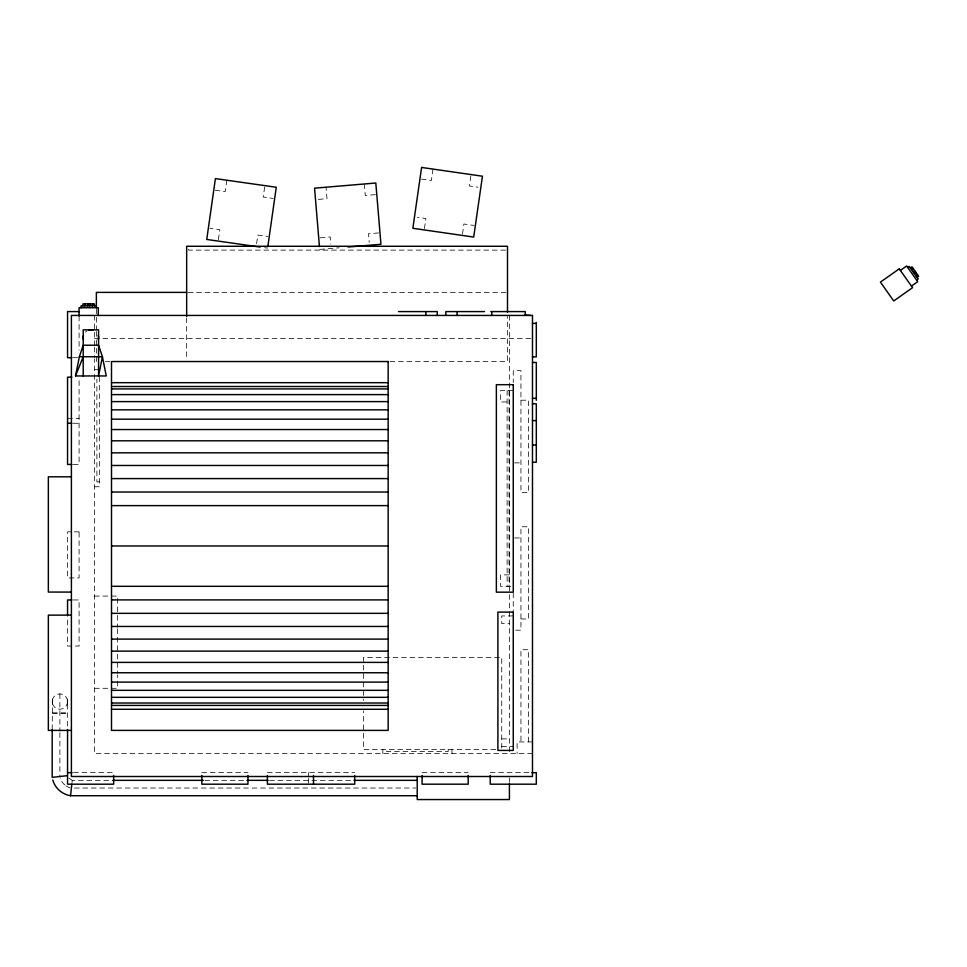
<?xml version="1.0" encoding="UTF-8"?>
<svg xmlns="http://www.w3.org/2000/svg" width="967" height="967" viewBox="0 0 967 967"><rect width="100%" height="100%" fill="white"/><g stroke="black" fill="none" stroke-linecap="round" stroke-linejoin="round"><path stroke-width="0.73" stroke-dasharray="4.83 3.63" d="M72.005 782.593L72.259 780.345L112.921 780.345M52.194 729.541L52.46 699.612M67.303 703.589L67.303 699.612M218.361 239.659L219.787 229.675L209.803 228.248M226.822 180.225L225.202 191.635L215.218 190.209M256.606 243.648L257.826 235.09L267.811 236.504M264.656 187.066L263.242 197.05L273.226 198.465M424.453 228.514L425.891 218.53L417.345 217.297M433.023 169.092L431.379 180.491L421.394 179.052M462.492 233.99L463.93 224.006L473.915 225.444M470.844 175.994L469.406 185.978L477.964 187.211M318.385 199.407L327.003 198.682L326.036 187.199M375.341 194.621L365.284 195.467L364.317 183.984M320.162 237.809L330.218 236.975L330.823 244.143M378.556 232.914L368.5 233.76L369.225 242.366M319.69 249.426L339.115 247.794M505.584 250.115L188.589 250.115L188.589 247.552M188.178 292.385L505.995 292.385M94.452 338.486L532.479 338.486M73.323 357.693L77.65 357.693M105.403 361.537L109.924 361.537M390.015 361.537L507.494 361.537L507.494 316.439M94.452 369.648L99.335 369.648M513.259 390.45L500.58 390.45L500.58 401.97L509.041 401.97M520.947 400.205L528.635 400.205L528.635 492.421L520.947 492.421L520.947 370.663L513.259 370.663L513.259 382.569M67.557 418.348L79.089 418.348M73.323 423.256L79.089 423.256M514.541 462.879L520.947 462.879M73.323 464.45L79.089 464.45L79.089 378.641M99.335 481.88L96.893 481.88L96.893 379.004M94.452 486.764L99.335 486.764L99.335 376.018M514.541 537.966L520.947 537.966M509.041 574.869L500.58 574.869L500.58 586.401L513.259 586.401M94.452 596.083L117.515 596.083L117.515 613.936M73.323 599.951L79.089 599.951L79.089 646.065L67.557 646.065L67.557 616.317M513.259 615.943L501.74 615.943L501.74 623.618L509.416 623.618M520.947 618.977L528.635 618.977L528.635 526.761L520.947 526.761L520.947 630.182L514.541 630.182M94.452 688.299L117.515 688.299L117.515 674.918M501.74 738.885L509.416 738.885M532.479 741.919L517.103 741.919L517.103 753.45M501.74 746.572L513.259 746.572M495.72 749.606L363.411 749.606L363.411 710.938M532.479 753.45L94.452 753.45L94.452 359.24M73.516 772.657L113.671 772.657M201.849 772.657L247.951 772.657M267.4 772.657L354.708 772.657M422.083 772.657L468.197 772.657M490.209 772.657L530.363 772.657M204.811 780.345L245.485 780.345M269.588 780.345L352.435 780.345M74.423 788.032L415.701 788.032M264.644 247.697L267.605 248.12M72.259 780.345L68.802 778.169M52.194 701.607L52.46 703.589M528.635 741.919L528.635 649.715L520.947 649.715L520.947 741.919M513.259 592.989L513.259 610.842M509.416 315.435L509.416 753.45M509.416 777.939L509.416 782.267M509.041 390.45L509.041 586.401M507.119 390.45L507.119 586.401M501.74 748.12L501.74 657.391L363.411 657.391L363.411 700.531M451.988 749.606L451.988 753.45M448.156 749.606L448.156 751.528L386.679 751.528L386.679 749.606M382.835 749.606L382.835 753.45M308.594 772.657L308.594 776.984M308.594 778.423L308.594 784.189M186.667 317.938L186.667 360.038M117.515 615.423L117.515 627.317M117.515 628.804L117.515 673.431M96.374 308.92L96.374 329.965M96.374 331.476L96.374 361.537M94.452 315.435L94.452 346.029M94.452 347.153L94.452 358.104M79.089 316.052L79.089 350.259M67.557 701.583A7.688 7.688 0 0 1 56.038 708.231A7.688 7.688 0 0 1 56.038 694.922A7.688 7.688 0 0 1 67.557 701.583L67.557 729.493M59.881 693.895L59.881 731.221M59.881 732.732L59.881 776.501M85.459 332.104A7.688 7.688 0 0 1 87.054 330.883M69.987 787.718A14.106 14.106 0 0 1 66.046 785.929M64.886 785.071A14.106 14.106 0 0 1 60.196 777.915M52.46 713.09L67.557 713.102L52.46 713.09M79.089 531.838L67.557 531.838L67.557 577.94L79.089 577.94L79.089 531.838"/><path stroke-width="1.45" d="M52.786 779.982C54.974 788.129 62.226 794.475 70.555 795.72L71.824 784.189M267.811 246.694L276.272 187.26L215.411 178.593L206.745 239.453L260.183 247.069M75.523 375.958L79.367 356.738L83.21 345.219L98.574 345.219L102.417 356.738L106.261 375.958L75.523 375.958L83.21 356.738M900.374 270.397L906.647 265.973L917.719 281.675L911.446 286.099M907.759 267.545L909.331 266.433L918.191 278.992L916.619 280.104M910.431 268.004L912.002 266.892L918.65 276.32L917.079 277.42M911.543 269.575L913.114 268.463M913.199 271.932L914.77 270.82M914.311 273.504L915.882 272.392M915.979 275.849L917.538 274.749M67.303 775.679L52.194 777.359L52.194 729.541M348.084 247.032L380.95 244.276L375.812 183.017L314.553 188.166L319.448 246.549M186.667 292.385L96.374 292.385L96.374 307.748M96.374 305.826L81.01 305.826L81.01 307.748M79.089 311.592L67.557 311.592L67.557 357.693L71.884 357.693M398.513 311.592L437.253 311.592L437.253 315.435M484.491 311.592L445.823 311.592L445.823 315.435M490.801 311.592L525.25 311.592L525.25 315.435M525.093 315.049L530.726 315.435M532.479 323.401L536.31 323.401M79.367 356.738L102.417 356.738L98.574 375.958L98.574 329.844L83.21 329.844L83.21 375.958M532.479 356.883L536.31 356.883L536.31 322.434M532.479 362.456L536.31 362.456L536.31 400.302M71.884 377.154L67.557 377.154L67.557 464.45L71.884 464.45M111.507 382.678L388.154 382.678M111.507 386.51L388.154 386.51M111.507 388.915L388.154 388.915M111.507 394.609L388.154 394.609M532.479 398.344L536.31 398.344M111.507 401.607L388.154 401.607M532.479 403.783L536.31 403.783L536.31 462.25L532.479 462.25M111.507 409.827L388.154 409.827M111.507 419.182L388.154 419.182M532.479 420.597L536.31 420.597M67.557 423.256L71.884 423.256M111.507 429.541L388.154 429.541M111.507 440.807L388.154 440.807M532.479 445.025L536.31 445.025M111.507 452.834L388.154 452.834M111.507 465.478L388.154 465.478M71.401 476.804L48.35 476.804L48.35 592.07L71.401 592.07M111.507 478.592L388.154 478.592M111.507 492.034L388.154 492.034M111.507 505.62L388.154 505.62M111.507 545.968L388.154 545.968M111.507 586.316L388.154 586.316M71.884 599.951L67.557 599.951L67.557 614.831M111.507 599.903L388.154 599.903M111.507 613.344L388.154 613.344M71.401 615.133L48.35 615.133L48.35 730.399L71.401 730.399M111.507 626.459L388.154 626.459M111.507 639.102L388.154 639.102M111.507 651.129L388.154 651.129M111.507 662.395L388.154 662.395M111.507 672.754L388.154 672.754M111.507 682.11L388.154 682.11M111.507 690.329L388.154 690.329M111.507 697.328L388.154 697.328M111.507 703.021L388.154 703.021M111.507 705.427L388.154 705.427M111.507 709.27L388.154 709.27M67.557 772.657L72.017 772.657M531.85 772.657L536.31 772.657L536.31 784.189L490.209 784.189L490.209 775.546M112.921 780.345L203.312 780.345M246.996 780.345L268.077 780.345M353.934 780.345L417.2 780.345M70.555 795.72L417.2 795.72M509.416 783.705L509.416 799.552L417.2 799.552L417.2 776.501M507.494 312.136L507.494 246.271L186.667 246.271L186.667 316.439M491.768 311.592L491.768 315.435M468.197 775.546L468.197 784.189L422.083 784.189L422.083 775.546M457.149 311.592L457.149 315.435M425.843 311.592L425.843 315.435M354.708 775.546L354.708 784.189L267.4 784.189L267.4 775.546M313.513 775.546L313.513 784.189M247.951 775.546L247.951 784.189L201.849 784.189L201.849 775.546M113.671 775.546L113.671 784.189L67.557 784.189L67.557 729.493M98.296 315.435L98.296 307.748L79.089 307.748L79.089 316.052M94.452 305.826L94.452 303.904L82.932 303.904L82.932 305.826M92.542 303.904L92.542 305.826M89.653 303.904L89.653 305.826M87.731 303.904L87.731 305.826M84.854 303.904L84.854 305.826M98.32 335.549A7.688 7.688 0 0 1 98.32 339.526M83.464 339.526A7.688 7.688 0 0 1 83.464 335.549M88.904 330.11A7.688 7.688 0 0 1 92.88 330.11M421.612 167.448L412.849 228.285L473.697 237.06L482.46 176.212L421.612 167.448M899.262 268.826L880.429 282.122L893.713 300.955L912.558 287.67L899.262 268.826M532.479 315.435L71.401 315.435L71.401 776.501L532.479 776.501L532.479 315.435M388.154 361.537L111.507 361.537L111.507 730.399L388.154 730.399L388.154 361.537M513.259 384.685L496.361 384.685L496.361 592.167L513.259 592.167L513.259 384.685M513.259 612.099L497.896 612.099L497.896 750.416L513.259 750.416L513.259 612.099"/></g></svg>
